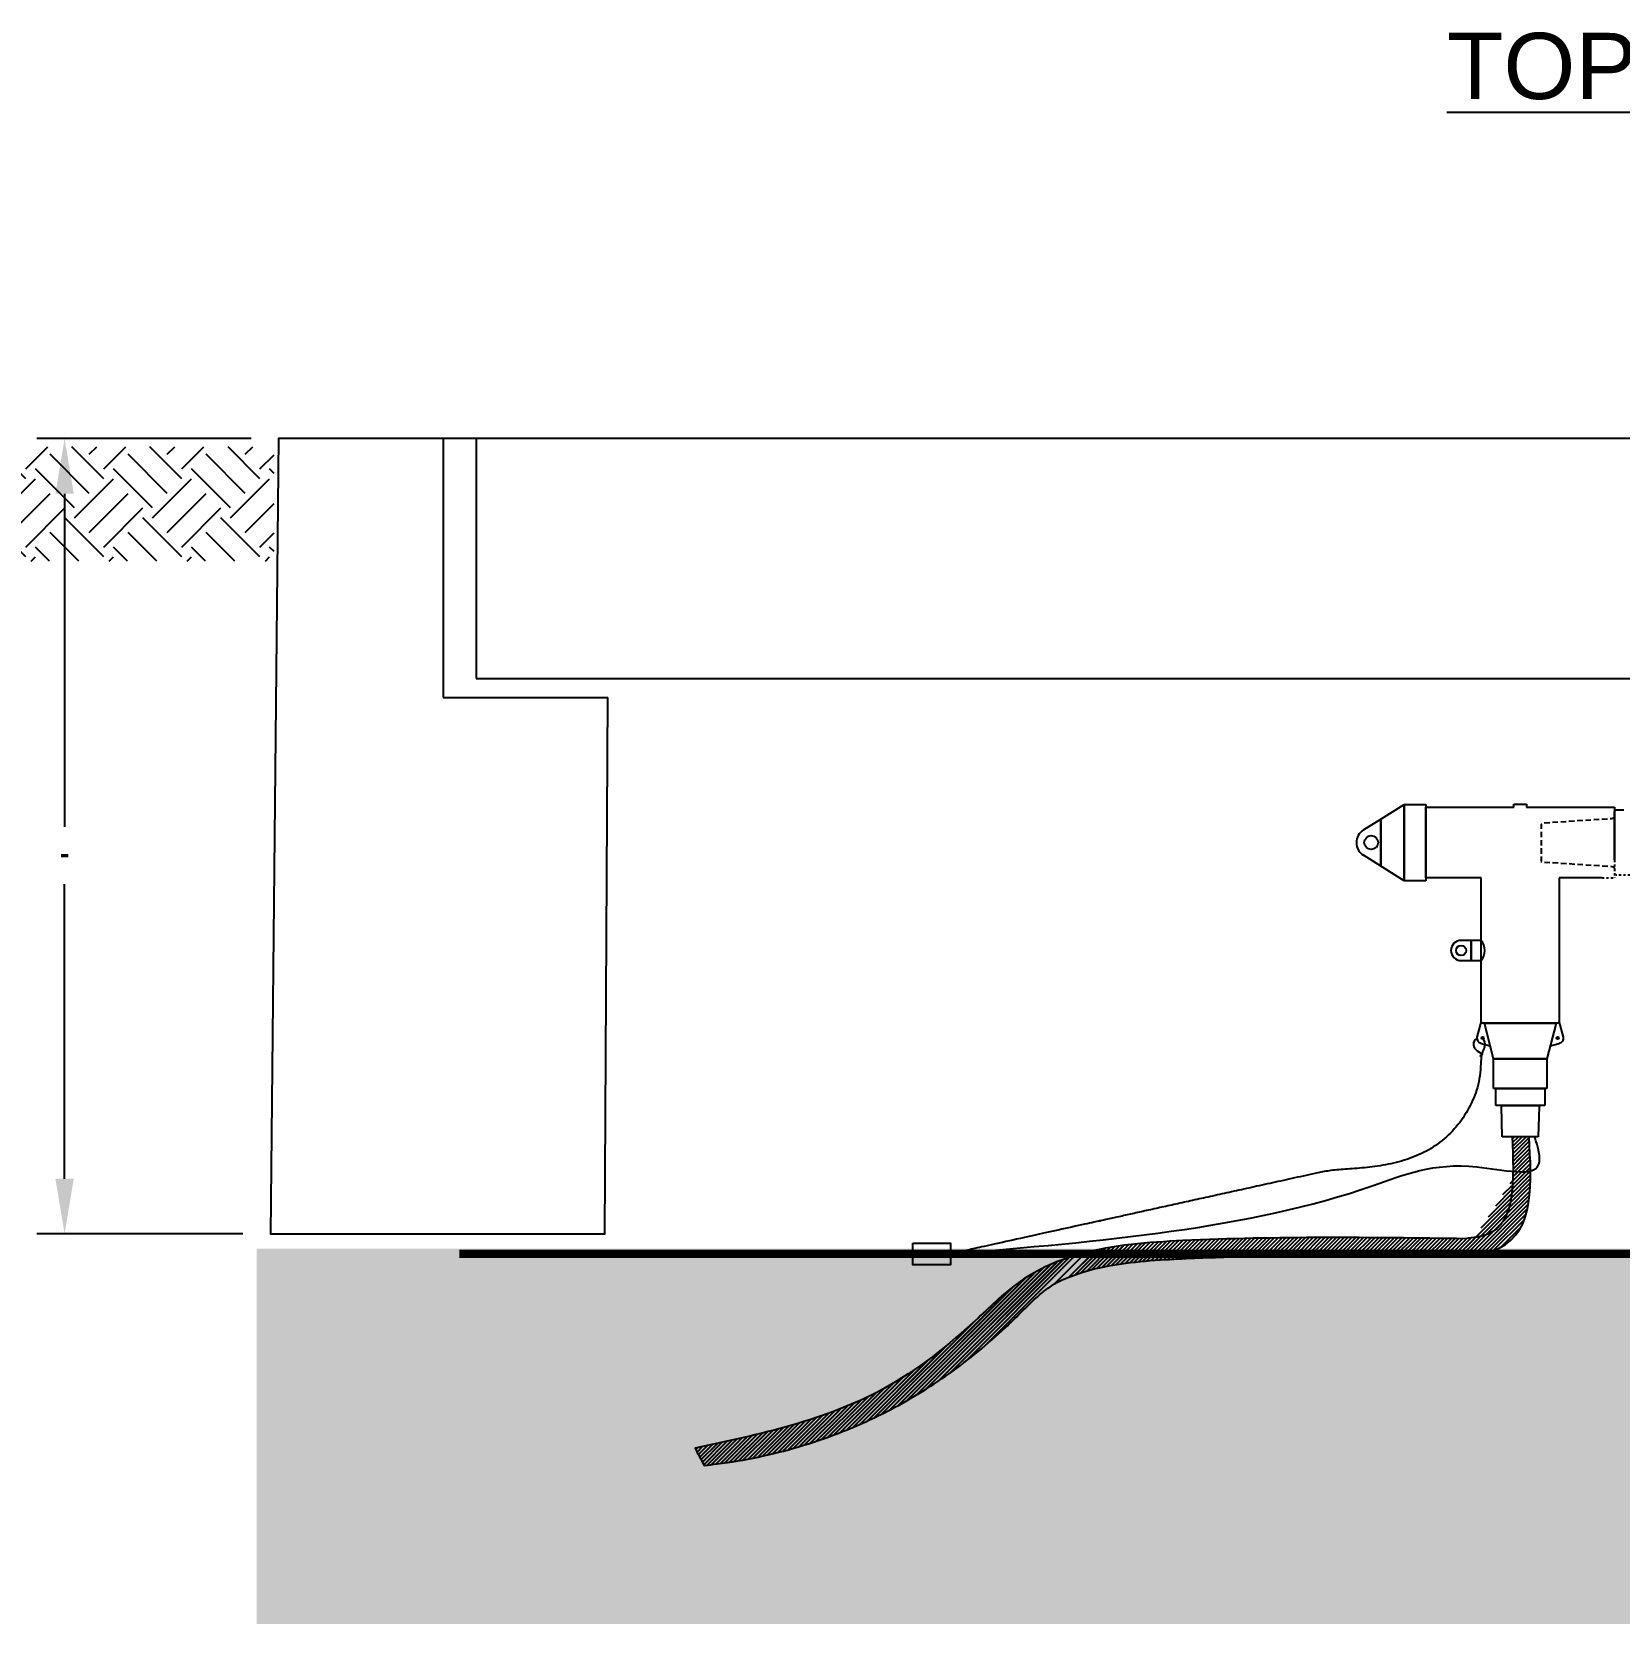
# Model space of a CAD drawing. Header units: feet. Extents: x -208 to 2089, y -974 to 342.
# Drawn here: x 668.2 to 740.1, y 62.7 to 134.9 of the extents above; entities that cross this region are included whole.
import ezdxf

# ---------------------------------------------------------------- set-up
doc = ezdxf.new("R2010")
doc.units = ezdxf.units.FT
doc.header["$MEASUREMENT"] = 0
doc.linetypes.add('HIDDEN', pattern=[0.375, 0.25, -0.125])
doc.layers.get('Defpoints').update_dxf_attribs({"color": 5})
for name, color, linetype in [('CABLE', 2, 'Continuous'), ('E-DETL', 7, 'Continuous'), ('E-EQPM-HRDW', 16, 'Continuous'), ('E-GRND', 3, 'Continuous'), ('EQUIPMENT', 6, 'Continuous'), ('G-ANNO-NONPLOT', 181, 'Continuous'), ('SOIL', 254, 'Continuous'), ('TEXT', 1, 'Continuous')]:
    doc.layers.add(name, color=color, linetype=linetype)
doc.styles.add('NEI-A', font='arial.ttf', dxfattribs={"height": 0.1})
doc.dimstyles.new('NEI-A', dxfattribs={"dimtxt": 0.1, "dimasz": 0.125, "dimexe": 0.0625, "dimexo": 0.0625, "dimgap": 0.0625, "dimtad": 0, "dimtih": 1, "dimtoh": 1, "dimdec": 4, "dimzin": 3, "dimdsep": 46, "dimlunit": 4, "dimtxsty": 'NEI-A', "dimcen": 0, "dimclrt": 256, "dimadec": 0, "dimazin": 0, "dimtfac": 0.75, "dimtdec": 4, "dimtofl": 0, "dimtmove": 0, "dimatfit": 3, "dimfxl": 1, "dimtfill": 2, "dimtfillclr": 256, "dimfrac": 1, "dimtolj": 1, "dimtzin": 0, "dimarcsym": 0})
pattern_1 = [(45, (-6021041.158249859, -2131003.499997514), (-0.08750446417183527, 0.08750446417183527), [])]

# ---------------------------------------------------------------- blocks, each defined once
blk = doc.blocks.new('*D23')
at = {"layer": 'Defpoints', "color": 0, "transparency": 16777216}
for p in [(679.4067435347054, 116.4434940628221), (669.7105548883366, 80.41936382553332), (679.0360764105383, 80.41936382553334)]:
    blk.add_point(p, dxfattribs=at)
at = {"layer": 'TEXT', "color": 0, "lineweight": -2, "transparency": 16777216}
for p, q in [((678.1567435347054, 116.4434940628221), (668.4605548883366, 116.4434940628221)), ((669.7105548883366, 113.9434940628221), (669.7105548883366, 98.85741208637242)), ((669.7105548883366, 82.91936382553332), (669.7105548883366, 96.25522927600406)), ((677.7860764105383, 80.41936382553334), (668.4605548883366, 80.41936382553332))]:
    blk.add_line(p, q, dxfattribs=at)
at = {"layer": 'TEXT', "color": 0, "transparency": 16777216}
for points in [[(669.2938882216699, 113.9434940628221), (670.1272215550032, 113.9434940628221), (669.7105548883366, 116.4434940628221)], [(669.2938882216699, 82.91936382553332), (670.1272215550032, 82.91936382553332), (669.7105548883366, 80.41936382553332)]]:
    blk.add_solid(points, dxfattribs=at)
at = {"layer": 'TEXT', "transparency": 16777216, "insert": (669.7105548883364, 97.55632068118803), "char_height": 0.1, "attachment_point": 5, "style": 'NEI-A', "bg_fill": 1, "box_fill_scale": 1.25, "bg_fill_color": 256, "bg_fill_transparency": 0}
blk.add_mtext('\\A1;3\'-0"', dxfattribs=at)

msp = doc.modelspace()

# ---------------------------------------------------------------- hatches: boundary and pattern name
at = {"layer": 'G-ANNO-NONPLOT', "true_color": 0xf8d731}
h = msp.add_hatch(dxfattribs=at)
h.set_pattern_fill('ANSI31', color=40, scale=0.9900000000000001)
h.set_pattern_definition(pattern_1)
edge = h.paths.add_edge_path()
edge.add_arc((734.4098014932633, 86.98831157055474), 3.371146855893491, 285.8633962950907, 300.136237764928)
edge.add_spline(control_points=[(736.1023121260614, 84.07282895496837), (736.1917927934364, 82.25480950246356), (736.135137809305, 79.62123531983025), (733.0456294006244, 79.38496796688787), (733.0456294006244, 79.38496796688787)], knot_values=[83.43145569272993, 83.43145569272993, 83.43145569272993, 83.43145569272993, 87.87574356637529, 89.95647029016055, 89.95647029016055, 89.95647029016055, 89.95647029016055], weights=[1, 1, 1, 1, 1], degree=3, periodic=0)
edge.add_spline(control_points=[(733.0456294006244, 79.38496796688787), (732.6335568175227, 79.39025461016945), (732.2219420539723, 79.39553525247402), (729.7494428948075, 79.42588351568929), (727.6995674519376, 79.4452278525082), (724.641568768634, 79.42308848299808), (723.6250378199429, 79.40719786607451), (722.1043661077083, 79.3654519845245), (721.5981626304374, 79.3485526144018), (720.5871108675883, 79.30793902366213), (720.0793119453401, 79.28513475735463), (718.9663863646374, 79.21875691595278), (718.3672233418138, 79.16920950258873), (717.2547237769277, 79.0219440729802), (716.738746285303, 78.92719636992342), (715.7520707695321, 78.67266919924668), (715.2947908787564, 78.51499970345549), (714.7452982271598, 78.25467890728987), (714.5951012138785, 78.17346310470975), (714.320973925157, 78.0042612771017), (714.2025162920863, 77.9204512694364), (713.9182083214209, 77.69320805738471), (713.756713312915, 77.54990685027815), (713.4049933067099, 77.21773638292007), (713.2149011239917, 77.0290044722592), (712.7991509156809, 76.6182647463379), (712.5685472021387, 76.39360117674596), (711.5398767617107, 75.43398014264903), (710.6937207745896, 74.73723782687239), (708.9021649806336, 73.46134044457949), (707.9532097483561, 72.88145140320785), (706.2431012865663, 72.00528098311997), (705.5013970936225, 71.67390796583868), (703.5716944698752, 70.92946671922482), (702.3624097489328, 70.57145687653474), (700.5191603273661, 70.18357258564583), (699.8998465182767, 70.07916138316295), (699.081216025962, 69.97557247145824), (698.8841381127522, 69.953408498734), (698.6871891048313, 69.93381683197595)], knot_values=[0, 0, 0, 0, 1.248940863479177, 1.248940863479177, 7.510492271591446, 7.510492271591446, 10.64126797564758, 10.64126797564758, 12.20665582767566, 12.20665582767566, 13.77204367970373, 13.77204367970373, 15.77184317922644, 15.77184317922644, 17.66237193590699, 17.66237193590699, 19.55290069258755, 19.55290069258755, 20.34553650617276, 20.34553650617276, 21.13817231975798, 21.13817231975798, 21.99962579107284, 21.99962579107284, 22.86179158790927, 22.86179158790927, 23.72395738474571, 23.72395738474571, 26.70471573263455, 26.70471573263455, 29.68547408052339, 29.68547408052339, 31.86214855415614, 31.86214855415614, 35.23481619579239, 35.23481619579239, 36.92115001661051, 36.92115001661051, 37.45383673220445, 37.45383673220445, 37.45383673220445, 37.45383673220445], weights=[1, 1, 1, 1, 1, 1, 1, 1, 1, 1, 1, 1, 1, 1, 1, 1, 1, 1, 1, 1, 1, 1, 1, 1, 1, 1, 1, 1, 1, 1, 1, 1, 1, 1, 1, 1, 1, 1, 1, 1], degree=3, periodic=0)
edge.add_spline(control_points=[(698.6871891048313, 69.93381683197595), (698.5493591314689, 70.19423409825913), (698.4115291599692, 70.45465136500798), (698.2736991884694, 70.7150686308255)], knot_values=[37.45383673220445, 37.45383673220445, 37.45383673220445, 37.45383673220445, 38.45383673220445, 38.45383673220445, 38.45383673220445, 38.45383673220445], weights=[1, 1, 1, 1], degree=3, periodic=0)
edge.add_spline(control_points=[(698.2736991884694, 70.7150686308255), (701.2351785151795, 71.34382029990456), (705.980430814302, 72.35128480377398), (710.4372842487455, 75.91173110990576), (713.0541990593583, 78.48922264338262), (716.2277956137941, 79.86500049936376), (723.0705907110632, 80.33129519917793), (728.9044558283449, 80.25693854451902), (733.1669970926405, 80.20260950173042)], knot_values=[38.45383673220445, 38.45383673220445, 38.45383673220445, 38.45383673220445, 47.46530847609966, 52.8931430027568, 55.44213900193881, 58.48591759060378, 63.24841332338417, 76.16766898730667, 76.16766898730667, 76.16766898730667, 76.16766898730667], weights=[1, 1, 1, 1, 1, 1, 1, 1, 1], degree=3, periodic=0)
edge.add_spline(control_points=[(733.1669970926405, 80.20260950173042), (733.5335504746572, 80.24596951477952), (735.1956671810285, 80.4425831753274), (735.3665000794963, 82.19972721296153), (735.3312867850573, 83.74555102125532)], knot_values=[76.16766898730667, 76.16766898730667, 76.16766898730667, 76.16766898730667, 77.22583108524645, 80.96584840572132, 80.96584840572132, 80.96584840572132, 80.96584840572132], weights=[1, 1, 1, 1, 1], degree=3, periodic=0)
edge = h.paths.add_edge_path()
edge.add_spline(control_points=[(735.331286784126, 83.74555102125532), (735.3232495653019, 84.09837588243909), (735.3064409744502, 84.46037940722681), (735.2896323826672, 84.82238293201453)], knot_values=[80.96584840608911, 80.96584840608911, 80.96584840608911, 80.96584840608911, 81.81948456108434, 81.81948456108434, 81.81948456108434, 81.81948456108434], weights=[1, 1, 1, 1], degree=3, periodic=0)
edge.add_spline(control_points=[(735.2896323826672, 84.82238293201453), (735.3649528872729, 84.82238293201453), (735.440273390016, 84.82238293201453), (735.5155938936905, 84.82238293201453)], knot_values=[81.81948456108434, 81.81948456108434, 81.81948456108434, 81.81948456108434, 82.11226807174496, 82.11226807174496, 82.11226807174496, 82.11226807174496], weights=[1, 1, 1, 1], degree=3, periodic=0)
edge.add_spline(control_points=[(735.5155938936905, 84.82238293201453), (735.5942560805515, 84.82238293201453), (735.6729182664812, 84.82238293201453), (735.7515804542736, 84.82238293201453)], knot_values=[82.11226807174496, 82.11226807174496, 82.11226807174496, 82.11226807174496, 82.4180412693049, 82.4180412693049, 82.4180412693049, 82.4180412693049], weights=[1, 1, 1, 1], degree=3, periodic=0)
edge.add_spline(control_points=[(735.7515804542736, 84.82238293201453), (735.7909115486354, 84.82238293201453), (735.830242642066, 84.82238293201453), (735.8695737354965, 84.82238293201453)], knot_values=[82.4180412693049, 82.4180412693049, 82.4180412693049, 82.4180412693049, 82.57092786788061, 82.57092786788061, 82.57092786788061, 82.57092786788061], weights=[1, 1, 1, 1], degree=3, periodic=0)
edge.add_spline(control_points=[(735.8695737354965, 84.82238293201453), (735.9013595160604, 84.82238293201453), (735.9331452956931, 84.82238293201453), (735.9649310771883, 84.82238293201453)], knot_values=[82.57092786788061, 82.57092786788061, 82.57092786788061, 82.57092786788061, 82.69448456108434, 82.69448456108434, 82.69448456108434, 82.69448456108434], weights=[1, 1, 1, 1], degree=3, periodic=0)
edge.add_spline(control_points=[(735.9649310771883, 84.82238293201453), (735.9810096182437, 84.82238293201453), (735.9970881574363, 84.82238293201453), (736.0131666984917, 84.82238293201453)], knot_values=[82.69448456108434, 82.69448456108434, 82.69448456108434, 82.69448456108434, 82.75698456108434, 82.75698456108434, 82.75698456108434, 82.75698456108434], weights=[1, 1, 1, 1], degree=3, periodic=0)
edge.add_spline(control_points=[(736.0131666984917, 84.82238293201453), (736.0212059690193, 84.82238293201453), (736.029245239547, 84.82238293201453), (736.0372845100746, 84.82238293201453)], knot_values=[82.75698456108434, 82.75698456108434, 82.75698456108434, 82.75698456108434, 82.78823456108434, 82.78823456108434, 82.78823456108434, 82.78823456108434], weights=[1, 1, 1, 1], degree=3, periodic=0)
edge.add_spline(control_points=[(736.0372845100746, 84.82238293201453), (736.0413041458041, 84.82238293201453), (736.0453237806023, 84.82238293201453), (736.0493434154005, 84.82238293201453)], knot_values=[82.78823456108434, 82.78823456108434, 82.78823456108434, 82.78823456108434, 82.80385956108434, 82.80385956108434, 82.80385956108434, 82.80385956108434], weights=[1, 1, 1, 1], degree=3, periodic=0)
edge.add_spline(control_points=[(736.0614008483053, 84.82238293201453), (736.0614013391123, 84.82238293201453), (736.0614018299193, 84.82238293201453), (736.0614023207263, 84.82238293201453), (736.0752411436797, 84.57396536269016), (736.0899907861412, 84.32316724392376), (736.1023121260614, 84.07282895496837)], knot_values=[82.8194826537357, 82.8194826537357, 82.8194826537357, 82.8194826537357, 82.81948456108434, 82.81948456108434, 82.81948456108434, 83.43145569272993, 83.43145569272993, 83.43145569272993, 83.43145569272993], weights=[1, 1, 1, 1, 1, 1, 1], degree=3, periodic=0)
edge.add_spline(control_points=[(736.1023121260614, 84.07282895496837), (736.1917927934364, 82.25480950246356), (736.135137809305, 79.62123531983025), (733.0456294006244, 79.38496796688787), (733.0456294006244, 79.38496796688787)], knot_values=[83.43145569272993, 83.43145569272993, 83.43145569272993, 83.43145569272993, 87.87574356637529, 89.95647029016055, 89.95647029016055, 89.95647029016055, 89.95647029016055], weights=[1, 1, 1, 1, 1], degree=3, periodic=0)
edge.add_arc((734.4098014932633, 86.98831157055474), 3.371146855971749, 285.8633962778754, 300.13623776492796, ccw=False)
h = msp.add_hatch(dxfattribs=at)
h.set_pattern_fill('ANSI31', color=40, scale=0.9900000000000001)
h.set_pattern_definition(pattern_1)
edge = h.paths.add_edge_path()
edge.add_spline(control_points=[(736.1023121260614, 84.07282895496837), (736.1917927934364, 82.25480950246356), (736.135137809305, 79.62123531983025), (733.0456294006244, 79.38496796688787), (733.0456294006244, 79.38496796688787)], knot_values=[83.43145569272993, 83.43145569272993, 83.43145569272993, 83.43145569272993, 87.87574356637529, 89.95647029016055, 89.95647029016055, 89.95647029016055, 89.95647029016055], weights=[1, 1, 1, 1, 1], degree=3, periodic=0)
edge.add_spline(control_points=[(733.0456294006244, 79.38496796688787), (732.6335568175227, 79.39025461016945), (732.2219420539723, 79.39553525247402), (729.7494428948075, 79.42588351568929), (727.6995674519376, 79.4452278525082), (724.641568768634, 79.42308848299808), (723.6250378199429, 79.40719786607451), (722.1043661077083, 79.3654519845245), (721.5981626304374, 79.3485526144018), (720.5871108675883, 79.30793902366213), (720.0793119453401, 79.28513475735463), (718.9663863646374, 79.21875691595278), (718.3672233418138, 79.16920950258873), (717.2547237769277, 79.0219440729802), (716.738746285303, 78.92719636992342), (715.7520707695321, 78.67266919924668), (715.2947908787564, 78.51499970345549), (714.7452982271598, 78.25467890728987), (714.5951012138785, 78.17346310470975), (714.320973925157, 78.0042612771017), (714.2025162920863, 77.9204512694364), (713.9182083214209, 77.69320805738471), (713.756713312915, 77.54990685027815), (713.4049933067099, 77.21773638292007), (713.2149011239917, 77.0290044722592), (712.7991509156809, 76.6182647463379), (712.5685472021387, 76.39360117674596), (711.5398767617107, 75.43398014264903), (710.6937207745896, 74.73723782687239), (708.9021649806336, 73.46134044457949), (707.9532097483561, 72.88145140320785), (706.2431012865663, 72.00528098311997), (705.5013970936225, 71.67390796583868), (703.5716944698752, 70.92946671922482), (702.3624097489328, 70.57145687653474), (700.5191603273661, 70.18357258564583), (699.8998465182767, 70.07916138316295), (699.081216025962, 69.97557247145824), (698.8841381127522, 69.953408498734), (698.6871891048313, 69.93381683197595)], knot_values=[0, 0, 0, 0, 1.248940863479177, 1.248940863479177, 7.510492271591446, 7.510492271591446, 10.64126797564758, 10.64126797564758, 12.20665582767566, 12.20665582767566, 13.77204367970373, 13.77204367970373, 15.77184317922644, 15.77184317922644, 17.66237193590699, 17.66237193590699, 19.55290069258755, 19.55290069258755, 20.34553650617276, 20.34553650617276, 21.13817231975798, 21.13817231975798, 21.99962579107284, 21.99962579107284, 22.86179158790927, 22.86179158790927, 23.72395738474571, 23.72395738474571, 26.70471573263455, 26.70471573263455, 29.68547408052339, 29.68547408052339, 31.86214855415614, 31.86214855415614, 35.23481619579239, 35.23481619579239, 36.92115001661051, 36.92115001661051, 37.45383673220445, 37.45383673220445, 37.45383673220445, 37.45383673220445], weights=[1, 1, 1, 1, 1, 1, 1, 1, 1, 1, 1, 1, 1, 1, 1, 1, 1, 1, 1, 1, 1, 1, 1, 1, 1, 1, 1, 1, 1, 1, 1, 1, 1, 1, 1, 1, 1, 1, 1, 1], degree=3, periodic=0)
edge.add_spline(control_points=[(698.6871891048313, 69.93381683197595), (698.5493591314689, 70.19423409825913), (698.4115291599692, 70.45465136500798), (698.2736991884694, 70.7150686308255)], knot_values=[37.45383673220445, 37.45383673220445, 37.45383673220445, 37.45383673220445, 38.45383673220445, 38.45383673220445, 38.45383673220445, 38.45383673220445], weights=[1, 1, 1, 1], degree=3, periodic=0)
edge.add_spline(control_points=[(698.2736991884694, 70.7150686308255), (701.2351785151795, 71.34382029990456), (705.980430814302, 72.35128480377398), (710.4372842487455, 75.91173110990576), (713.0426563488827, 78.50076156011573), (716.2277956137941, 79.86500049936376), (723.0705907110632, 80.33129519917793), (728.9044558283449, 80.25693854451902), (733.1669970926405, 80.20260950173042)], knot_values=[38.45383673220445, 38.45383673220445, 38.45383673220445, 38.45383673220445, 47.46530847609966, 52.8931430027568, 55.44213900193881, 58.48591759060378, 63.24841332338417, 76.16766898730667, 76.16766898730667, 76.16766898730667, 76.16766898730667], weights=[1, 1, 1, 1, 1, 1, 1, 1, 1], degree=3, periodic=0)
edge.add_spline(control_points=[(733.1669970926405, 80.20260950173042), (733.5335504746572, 80.24596951477952), (735.1956671810285, 80.4425831753274), (735.3665000794963, 82.19972721296153), (735.331286784126, 83.74555102125532)], knot_values=[76.16766898730667, 76.16766898730667, 76.16766898730667, 76.16766898730667, 77.22583108524645, 80.96584840608911, 80.96584840608911, 80.96584840608911, 80.96584840608911], weights=[1, 1, 1, 1, 1], degree=3, periodic=0)
edge.add_arc((734.4098014932633, 86.98831157055474), 3.371146855908663, 285.8633962778754, 300.136237764928)
at = {"layer": 'SOIL'}
h = msp.add_hatch(dxfattribs=at)
h.set_pattern_fill('EARTH', color=256, scale=10, angle=45)
h.set_pattern_definition([(45, (81.05197374043473, -394.0520976936), (0, 3.535533905932738), [2.5, -2.5]), (45, (80.38906113324174, -393.3891850859413), (0, 3.535533905932738), [2.5, -2.5]), (45, (79.72614852604875, -392.7262724787483), (0, 3.535533905932738), [2.5, -2.5]), (135, (79.72614852604875, -392.2843307406197), (-3.535533905932738, 2.220446049250313e-16), [2.5, -2.5]), (135, (80.38906113324174, -391.621418132961), (-3.535533905932738, 2.220446049250313e-16), [2.5, -2.5]), (135, (81.05197374043473, -390.958505525768), (-3.535533905932738, 2.220446049250313e-16), [2.5, -2.5])])
h.paths.add_polyline_path([(679.2052621206776, 116.0698297572767), (679.2052621206776, 110.8948869616238), (649.5045805600048, 110.8948869616238), (648.0230487891049, 112.4982307138366), (647.618975821747, 114.4498581415487), (647.4619136693464, 116.0698297572767)])
h = msp.add_hatch(dxfattribs=at)
h.set_pattern_fill('AR-SAND', color=256)
h.set_pattern_definition([(37.50000000000001, (-6082044.078528501, -2152473.596657202), (-0.06299335810960816, 1.926823769013159), [0, -1.52, 0, -1.7, 0, -1.625]), (7.499999999999999, (-6082044.078528501, -2152473.596657202), (1.769776705267727, 2.82214606522974), [0, -0.82, 0, -1.37, 0, -0.525]), (327.5, (-6082045.308528502, -2152473.596657202), (3.114141861751495, 0.005659053536964942), [0, -0.5, 0, -1.8, 0, -2.35]), (317.5, (-6082045.308528502, -2152473.596657202), (3.006126604572294, 0.8776755649342494), [0, -0.25, 0, -1.18, 0, -1.35])])
h.paths.add_polyline_path([(805.2143817225979, 79.74797913240991), (678.4086274661631, 79.74797913240991), (678.4086274661631, 62.74276381726168), (805.2143817225979, 62.74276381726168)])

# ---------------------------------------------------------------- linework, layer by layer
at = {"layer": 'CABLE', "flags": 128}
msp.add_lwpolyline([(733.7175469015301, 88.71607052064292), (733.9533066170798, 88.55392489437736), (733.8980623044581, 88.56507430127613), (733.9255136995152, 88.53677071206994), (733.8919124285267, 88.54373669340066), (733.919375895387, 88.51547499089293), (733.8857625525952, 88.52239908599086), (733.9132260194556, 88.49413738348312), (733.8796126748011, 88.50106147858105), (733.9070761425928, 88.47279977607332), (733.8364231622354, 88.487529091954)], dxfattribs=at)
msp.add_lwpolyline([(733.7175469015301, 88.71607052064292), (733.9533066170798, 88.55392489437736), (733.8980623044581, 88.56507430127613), (733.9255136995152, 88.53677071206994), (733.8919124285267, 88.54373669340066), (733.919375895387, 88.51547499089293), (733.8857625525952, 88.52239908599086), (733.9132260194556, 88.49413738348312), (733.8796126748011, 88.50106147858105), (733.9070761425928, 88.47279977607332), (733.8364231622354, 88.487529091954)], dxfattribs=at)
at = {"layer": 'CABLE', "const_width": 0.3821400000000001}
msp.add_lwpolyline([(687.5995169885964, 79.51468959585554), (797.7785624068738, 79.51468959585554)], dxfattribs=at)
at = {"layer": 'CABLE'}
msp.add_lwpolyline([(708.1456773996861, 79.99819126301236), (709.8446225131438, 79.99819126301236), (709.8446225131438, 79.02158459550492), (708.1456773996861, 79.02158459550492)], close=True, dxfattribs=at)
for centre, radius, start, end in [((733.8588159930468, 88.99872416392691), 0.3159905665009947, 120.3840937059685, 243.444311530446), ((733.8588159930468, 88.99872416392691), 0.3159905665009947, 120.3840937059685, 243.444311530446), ((733.7176255368204, 89.01919231000147), 0.3521175017524268, 339.1882974764593, 55.46745718433921)]:
    msp.add_arc(centre, radius, start, end, dxfattribs=at)
msp.add_rational_spline([(734.0467684723944, 88.89408570569731), (733.995627118139, 88.75836734655104), (733.9444857638837, 88.62264898740477), (733.8933444096283, 88.48693062732718), (733.9438347321511, 86.57748302067421), (732.9597823823378, 84.94035736606247), (731.2498551754788, 84.08907106001652), (729.5399279658259, 83.23778475443623), (727.6404789675535, 83.43936087093107), (709.8446225131438, 79.51468959585554), (709.8446225131438, 79.51468959585554), (709.8446225131438, 79.51468959585554)], [1, 1, 1, 1, 0.8954432943061843, 0.8954432943061843, 1, 0.8954432943061843, 0.8954432943061843, 1, 1, 1], degree=3, knots=[0, 0, 0, 0, 1, 1, 1, 2.135306856282624, 2.135306856282624, 2.135306856282624, 3.270613712565249, 3.270613712565249, 24.88665349782872, 24.88665349782872, 24.88665349782872, 24.88665349782872], dxfattribs=at)
msp.add_open_spline([(733.0456294015557, 79.38496796688787), (732.633556818454, 79.39025461016945), (732.2219420549036, 79.39553525247402), (729.7494428957389, 79.42588351568929), (727.6995674528689, 79.4452278525082), (724.6415687695653, 79.42308848299808), (723.6250378218056, 79.40719786607451), (722.1043661086396, 79.3654519845245), (721.5981626313687, 79.3485526144018), (720.5871108685196, 79.30793902366213), (720.0793119462714, 79.28513475735463), (718.9663863655687, 79.21875691595278), (718.3672233427451, 79.16920950258873), (717.254723777859, 79.0219440729802), (716.7387462862343, 78.92719636992342), (715.7520707713948, 78.67266919924668), (715.2947908796878, 78.51499970345549), (714.7452982280911, 78.25467890728987), (714.5951012148098, 78.17346310470975), (714.3209739260883, 78.0042612771017), (714.2025162930177, 77.9204512694364), (713.9182083223523, 77.69320805738471), (713.7567133138464, 77.54990685027815), (713.4049933076412, 77.21773638292007), (713.214901124923, 77.0290044722592), (712.7991509175436, 76.6182647463379), (712.56854720307, 76.39360117674596), (711.539876762642, 75.43398014264903), (710.6937207755209, 74.73723782687239), (708.902164981565, 73.46134044457949), (707.9532097492875, 72.88145140320785), (706.2431012874977, 72.00528098311997), (705.5013970945538, 71.67390796583868), (703.5716944708065, 70.92946671922482), (702.3624097498641, 70.57145687653474), (700.5191603282974, 70.18357258564583), (699.899846519208, 70.07916138316295), (699.0812160268933, 69.97557247145824), (698.8841381136835, 69.953408498734), (698.6871891057626, 69.93381683197595), (698.5493591333316, 70.19423409825913), (698.4115291609005, 70.45465136500798), (698.2736991894008, 70.7150686308255), (701.2351785161109, 71.34382029990456), (705.9804308152334, 72.35128480377398), (710.4372842496768, 75.91173110990576), (713.042656349814, 78.50076156011573), (716.2277956147254, 79.86500049936376), (723.0705907119946, 80.33129519917793), (728.9044558292762, 80.25693854451902), (733.1669970935718, 80.20260950173042), (733.5335504755885, 80.24596951477952), (735.4913716128603, 80.47756238602824), (735.380084086074, 82.87434132392309), (735.2896323845298, 84.82238293201453), (735.5468890283764, 84.82238293201453), (735.804145675017, 84.82238293201453), (736.0614023216576, 84.82238293201453), (736.1757421454922, 82.76989466040186), (736.4248980757357, 79.64339447342581), (733.0456294015557, 79.38496796688787), (733.0456294015557, 79.38496796688787)], degree=3, knots=[0, 0, 0, 0, 1.248940863479177, 1.248940863479177, 7.510492271591446, 7.510492271591446, 10.64126797564758, 10.64126797564758, 12.20665582767566, 12.20665582767566, 13.77204367970373, 13.77204367970373, 15.77184317922644, 15.77184317922644, 17.66237193590699, 17.66237193590699, 19.55290069258755, 19.55290069258755, 20.34553650617276, 20.34553650617276, 21.13817231975798, 21.13817231975798, 21.99962579107284, 21.99962579107284, 22.86179158790927, 22.86179158790927, 23.72395738474571, 23.72395738474571, 26.70471573263455, 26.70471573263455, 29.68547408052339, 29.68547408052339, 31.86214855415614, 31.86214855415614, 35.23481619579239, 35.23481619579239, 36.92115001661051, 36.92115001661051, 37.45383673220445, 37.45383673220445, 37.45383673220445, 38.45383673220445, 38.45383673220445, 38.45383673220445, 47.46530847609966, 52.8931430027568, 55.44213900193881, 58.48591759060378, 63.24841332338417, 76.16766898730667, 76.16766898730667, 76.16766898730667, 77.22583108524645, 81.81948456108434, 81.81948456108434, 81.81948456108434, 82.81948456108434, 82.81948456108434, 82.81948456108434, 87.87574356637529, 89.95647029016055, 89.95647029016055, 89.95647029016055, 89.95647029016055], dxfattribs=at)
at = {"layer": 'E-DETL', "color": 41}
for p, q in [((729.3408054512502, 99.2074275835862), (730.4029560609297, 99.87052644598089)), ((729.3408054512502, 99.2074275835862), (730.4029560609297, 99.87052644598089)), ((730.4029560609297, 99.87052644598089), (730.4029560609297, 96.41719486745797)), ((730.4029560609297, 96.41719486745797), (730.4029560609297, 99.87052644598089)), ((730.4029560609297, 99.87052644598089), (731.3918646367774, 99.87052644598089)), ((730.4029560609297, 99.87052644598089), (730.4029560609297, 96.41719486745797)), ((730.4029560609297, 96.41719486745797), (730.4029560609297, 99.87052644598089)), ((730.4029560609297, 99.87052644598089), (731.3918646367774, 99.87052644598089)), ((731.3918646367774, 99.87052644598089), (731.3918646367774, 96.41719486745797)), ((731.3918646367774, 99.87052644598089), (731.3918646367774, 96.41719486745797)), ((731.3918646367774, 99.74495078385598), (735.3762714740396, 99.74495078385598)), ((731.3918646367774, 96.54277052958287), (731.3918646367774, 99.74495078385598)), ((731.3918646367774, 99.74495078385598), (735.3762714740396, 99.74495078385598)), ((731.3918646367774, 96.54277052958287), (731.3918646367774, 99.74495078385598)), ((735.3762714740396, 99.74495078385598), (735.3762714740396, 99.8809805050937)), ((735.3762714740396, 99.8809805050937), (735.9466048710556, 99.8809805050937)), ((735.3762714740396, 99.74495078385598), (735.3762714740396, 99.8809805050937)), ((735.3762714740396, 99.8809805050937), (735.9466048710556, 99.8809805050937)), ((735.9466048710556, 99.8809805050937), (735.9466048710556, 99.74495078385598)), ((735.9466048710556, 99.8809805050937), (735.9466048710556, 99.74495078385598)), ((735.9466048710556, 99.74495078385598), (739.9310117446394, 99.74495078385598)), ((735.9466048710556, 99.74495078385598), (739.9310117446394, 99.74495078385598)), ((739.9310117446394, 99.74495078385598), (739.9310117446394, 97.3550584003774)), ((739.9310117446394, 99.74495078385598), (739.9310117446394, 97.3550584003774)), ((728.5543006172911, 98.71641397378198), (729.3408054512502, 99.2074275835862)), ((728.5543006172911, 98.71641397378198), (729.3408054512502, 99.2074275835862)), ((729.3408054512502, 99.2074275835862), (729.3408054512502, 97.08029358456633)), ((729.3408054512502, 97.08029358456633), (729.3408054512502, 99.2074275835862)), ((729.3408054512502, 99.2074275835862), (729.3408054512502, 97.08029358456633)), ((729.3408054512502, 97.08029358456633), (729.3408054512502, 99.2074275835862)), ((730.4029560609297, 96.41719486745797), (728.5543006172911, 97.57130733965687)), ((730.4029560609297, 96.41719486745797), (728.5543006172911, 97.57130733965687)), ((731.3918646367774, 96.41719486745797), (730.4029560609297, 96.41719486745797)), ((731.3918646367774, 96.41719486745797), (730.4029560609297, 96.41719486745797)), ((733.8981357057155, 96.54277052958287), (731.3918646367774, 96.54277052958287)), ((733.8981357057155, 96.54277052958287), (731.3918646367774, 96.54277052958287)), ((733.8981357057155, 89.97095508170105), (733.8981357057155, 96.54277052958287)), ((733.8981357057155, 89.97095508170105), (733.8981357057155, 96.54277052958287)), ((739.3677517137066, 96.54277052958287), (737.4247406580062, 96.54277052958287)), ((737.4247406580062, 96.54277052958287), (737.4247406580062, 89.97095508170105)), ((739.3677517137066, 96.54277052958287), (737.4247406580062, 96.54277052958287)), ((737.4247406580062, 96.54277052958287), (737.4247406580062, 89.97095508170105)), ((733.4401377782733, 93.71486065997533), (732.9821398517624, 93.71486065997533)), ((733.4401377782733, 93.71486065997533), (732.9821398517624, 93.71486065997533)), ((733.8981357057155, 93.71486065997533), (733.4401377782733, 93.71486065997533)), ((733.4401377782733, 93.71486065997533), (733.4401377782733, 92.7988648055566)), ((733.4401377782733, 92.7988648055566), (733.4401377782733, 93.71486065997533)), ((733.8981357057155, 93.71486065997533), (733.4401377782733, 93.71486065997533)), ((733.4401377782733, 93.71486065997533), (733.4401377782733, 92.7988648055566)), ((733.4401377782733, 92.7988648055566), (733.4401377782733, 93.71486065997533)), ((732.9821398517624, 92.7988648055566), (733.8981357057155, 92.7988648055566)), ((732.9821398517624, 92.7988648055566), (733.8981357057155, 92.7988648055566)), ((733.8981357057155, 90.05261519453279), (733.6993179906667, 89.33262227610476)), ((733.8981357057155, 90.05261519453279), (733.6993179906667, 89.33262227610476)), ((737.2834680200131, 89.97095508170105), (733.8981357057155, 89.97095508170105)), ((737.2834680200131, 89.97095508170105), (733.8981357057155, 89.97095508170105)), ((734.4580149332569, 88.34895654576621), (734.0394083427773, 89.97095508170105)), ((734.0394083427773, 89.97095508170105), (737.2834680200131, 89.97095508170105)), ((734.4580149332569, 88.34895654576621), (734.0394083427773, 89.97095508170105)), ((734.0394083427773, 89.97095508170105), (737.2834680200131, 89.97095508170105)), ((737.2834680200131, 89.97095508170105), (736.8648614481599, 88.34895654576621)), ((737.2834680200131, 89.97095508170105), (736.8648614481599, 88.34895654576621)), ((737.4247406580062, 89.97095508170105), (737.2834680200131, 89.97095508170105)), ((737.4247406580062, 89.97095508170105), (737.2834680200131, 89.97095508170105)), ((737.6235583739863, 89.33262227610476), (737.4247406580062, 90.05261519453279)), ((737.6235583739863, 89.33262227610476), (737.4247406580062, 90.05261519453279)), ((733.8929243095727, 89.05007703644014), (734.306256698309, 88.94019825937949)), ((733.8929243095727, 89.05007703644014), (734.306256698309, 88.94019825937949)), ((737.0166196654127, 88.94019825937949), (737.429952054149, 89.05007703644014)), ((737.0166196654127, 88.94019825937949), (737.429952054149, 89.05007703644014)), ((734.4580149332569, 86.99901788770012), (734.4580149332569, 88.34895654576621)), ((734.4580149332569, 88.34895654576621), (736.8648614481599, 88.34895654576621)), ((736.8648614481599, 88.34895654576621), (734.4580149332569, 88.34895654576621)), ((734.4580149332569, 86.99901788770012), (734.4580149332569, 88.34895654576621)), ((734.4580149332569, 88.34895654576621), (736.8648614481599, 88.34895654576621)), ((736.8648614481599, 88.34895654576621), (734.4580149332569, 88.34895654576621)), ((736.8648614481599, 88.34895654576621), (736.8648614481599, 86.99901788770012)), ((736.8648614481599, 88.34895654576621), (736.8648614481599, 86.99901788770012)), ((736.7706796646626, 86.99901788770012), (734.4580149332569, 86.99901788770012)), ((736.7706796646626, 86.99901788770012), (734.4580149332569, 86.99901788770012)), ((734.5521966981278, 86.23510942044459), (734.5521966981278, 86.99901788770012)), ((734.5521966981278, 86.99901788770012), (736.7706796646626, 86.99901788770012)), ((734.5521966981278, 86.23510942044459), (734.5521966981278, 86.99901788770012)), ((734.5521966981278, 86.99901788770012), (736.7706796646626, 86.99901788770012)), ((736.8648614481599, 86.99901788770012), (736.7706796646626, 86.99901788770012)), ((736.7706796646626, 86.99901788770012), (736.7706796646626, 86.23510942044459)), ((736.8648614481599, 86.99901788770012), (736.7706796646626, 86.99901788770012)), ((736.7706796646626, 86.99901788770012), (736.7706796646626, 86.23510942044459)), ((736.5614077810706, 86.23510942044459), (734.5521966981278, 86.23510942044459)), ((736.5614077810706, 86.23510942044459), (734.5521966981278, 86.23510942044459)), ((734.808559454842, 86.19322999794758), (734.7614685817198, 86.23510942044459)), ((734.7614685817198, 86.23510942044459), (736.5614077810706, 86.23510942044459)), ((734.808559454842, 86.19322999794758), (734.7614685817198, 86.23510942044459)), ((734.7614685817198, 86.23510942044459), (736.5614077810706, 86.23510942044459)), ((734.850438968143, 84.82238293201453), (734.808559454842, 86.19322999794758)), ((734.850438968143, 84.82238293201453), (734.808559454842, 86.19322999794758)), ((736.5143168893219, 86.19322999794758), (736.4724373955787, 84.82238293201453)), ((736.5143168893219, 86.19322999794758), (736.4724373955787, 84.82238293201453)), ((736.5614077810706, 86.23510942044459), (736.5143168893219, 86.19322999794758)), ((736.5614077810706, 86.23510942044459), (736.5143168893219, 86.19322999794758)), ((736.7706796646626, 86.23510942044459), (736.5614077810706, 86.23510942044459)), ((736.7706796646626, 86.23510942044459), (736.5614077810706, 86.23510942044459)), ((736.4724373955787, 84.82238293201453), (734.850438968143, 84.82238293201453)), ((736.4724373955787, 84.82238293201453), (734.850438968143, 84.82238293201453))]:
    msp.add_line(p, q, dxfattribs=at)
at = {"layer": 'E-DETL', "color": 41, "linetype": 'HIDDEN', "ltscale": 0.25}
for p in [(739.9310117446394, 97.3550584003774), (739.9310117446394, 97.3550584003774), (739.3677517137066, 96.54277052958287), (739.3677517137066, 96.54277052958287)]:
    msp.add_line(p, (739.9310117446394, 96.54277052958287), dxfattribs=at)
at = {"layer": 'E-DETL', "color": 41, "linetype": 'Continuous', "flags": 128}
msp.add_lwpolyline([(739.9310117446394, 97.3550584003774), (739.9310117446394, 99.33444629744417), (739.9310117446394, 99.53662884649611), (739.953386614895, 99.60402302997909), (740.020780796981, 99.62653268682561), (740.3577517129988, 99.62653268682561)], dxfattribs=at)
msp.add_lwpolyline([(739.9310117446394, 97.3550584003774), (739.9310117446394, 99.33444629744417), (739.9310117446394, 99.53662884649611), (739.953386614895, 99.60402302997909), (740.020780796981, 99.62653268682561), (740.3577517129988, 99.62653268682561)], dxfattribs=at)
at = {"layer": 'E-DETL', "color": 9, "linetype": 'HIDDEN', "flags": 128}
msp.add_lwpolyline([(739.9310117446394, 99.33444629744417), (739.885992430015, 99.2446772451026), (739.8185982469977, 99.22216758779041), (736.6510716377334, 99.01998503827281), (736.6061871106313, 98.97510051210202), (736.6061871106313, 97.29024593247823), (736.6510716377334, 97.26773627516604), (739.8185982469977, 97.06555372564844), (739.885992430015, 97.04304406880192), (739.9310117446394, 96.95327501646034)], dxfattribs=at)
msp.add_lwpolyline([(739.9310117446394, 99.33444629744417), (739.885992430015, 99.2446772451026), (739.8185982469977, 99.22216758779041), (736.6510716377334, 99.01998503827281), (736.6061871106313, 98.97510051210202), (736.6061871106313, 97.29024593247823), (736.6510716377334, 97.26773627516604), (739.8185982469977, 97.06555372564844), (739.885992430015, 97.04304406880192), (739.9310117446394, 96.95327501646034)], dxfattribs=at)
at = {"layer": 'E-DETL', "color": 41, "linetype": 'HIDDEN', "ltscale": 0.25, "flags": 128}
msp.add_lwpolyline([(740.7844916813583, 96.75109246694274), (740.762116812034, 96.68369828345976), (740.6947226290167, 96.66118862661324), (740.020780796981, 96.66118862661324), (739.953386614895, 96.68369828345976), (739.9310117446394, 96.75109246694274)], dxfattribs=at)
msp.add_lwpolyline([(740.7844916813583, 96.75109246694274), (740.762116812034, 96.68369828345976), (740.6947226290167, 96.66118862661324), (740.020780796981, 96.66118862661324), (739.953386614895, 96.68369828345976), (739.9310117446394, 96.75109246694274)], dxfattribs=at)
at = {"layer": 'E-DETL', "color": 41}
for centre, radius in [((728.9117447108538, 98.14386065625376), 0.3139392318975229), ((728.9117447108538, 98.14386065625376), 0.3139392318975229), ((732.9821398517624, 93.2568627329988), 0.2289989635269782), ((732.9821398517624, 93.2568627329988), 0.2289989635269782), ((733.9628957657651, 89.29329409119464), 0.04837731161099608), ((733.9628957657651, 89.29329409119464), 0.04837731161099608), ((737.3599806156517, 89.29329409119464), 0.04837731161099608), ((737.3599806156517, 89.29329409119464), 0.04837731161099608)]:
    msp.add_circle(centre, radius, dxfattribs=at)
for centre, radius, start, end in [((728.9117446568371, 98.14386063203938), 0.6749693109216345, 121.9764602375346, 179.9999978655659), ((728.9117446568371, 98.14386063203938), 0.6749693109216345, 121.9764602375346, 179.9999978655659), ((728.9117446568371, 98.14386068186514), 0.6749693109214976, 180.0000021344341, 238.0235397624654), ((728.9117446568371, 98.14386068186514), 0.6749693109214976, 180.0000021344341, 238.0235397624654), ((732.9821398517624, 93.2568627329988), 0.4579979270539574, 90, 270), ((732.9821398517624, 93.2568627329988), 0.4579979270539574, 90, 270), ((733.3237965962426, 93.2568627329988), 0.7345934338259636, 321.4299269244313, 38.57007307556869), ((733.3237965962426, 93.2568627329988), 0.7345934338259636, 321.4299269244313, 38.57007307556869), ((733.9604050729931, 89.30392072298355), 0.2626599399451882, 173.7266101101371, 214.4198144313626), ((733.9604050729931, 89.30392072298355), 0.2626599399451882, 173.7266101101371, 214.4198144313626), ((733.9604051810265, 89.3039207499919), 0.2626600445996699, 214.4198059283397, 255.113010186134), ((733.9604051810265, 89.3039207499919), 0.2626600445996699, 214.4198059283397, 255.113010186134), ((737.3624711826951, 89.3039207499919), 0.2626600445997193, 284.8869898138659, 325.5801940716603), ((737.3624711826951, 89.3039207499919), 0.2626600445997193, 284.8869898138659, 325.5801940716603), ((737.3624712907285, 89.30392072298355), 0.2626599399451946, 325.5801855686374, 6.27338988986285), ((737.3624712907285, 89.30392072298355), 0.2626599399451946, 325.5801855686374, 6.27338988986285)]:
    msp.add_arc(centre, radius, start, end, dxfattribs=at)
at = {"layer": 'E-EQPM-HRDW'}
msp.add_lwpolyline([(733.8981357057155, 96.54273076257459), (731.3918646367774, 96.54273076257459)], dxfattribs=at)
msp.add_lwpolyline([(733.8981357057155, 96.54273076257459), (731.3918646367774, 96.54273076257459)], dxfattribs=at)
at = {"layer": 'E-GRND', "linetype": 'Continuous'}
msp.add_arc((733.7176255368204, 89.01919231000147), 0.3521175017524268, 339.1882974764593, 55.46745718433921, dxfattribs=at)
at = {"layer": 'E-GRND'}
msp.add_spline([(709.8446225131438, 79.51468959585554), (728.9932545831934, 82.60752784316219), (733.7008497871966, 83.45801300736866), (736.5067850638688, 83.57609270228795), (736.3234944426031, 84.8213314422851)], degree=3, dxfattribs=at)
at = {"layer": 'EQUIPMENT'}
for p, q in [((686.8658635009588, 116.4434940628221), (686.8658635009588, 104.7152733103817)), ((688.3576874908567, 116.4434940628221), (688.3576874908567, 105.582180168431)), ((688.3576874908567, 105.582180168431), (795.498197019896, 105.582180168431)), ((686.8658635009588, 104.7152733103817), (694.3249834616245, 104.7152733103817))]:
    msp.add_line(p, q, dxfattribs=at)
at = {"layer": 'EQUIPMENT', "flags": 128}
msp.add_lwpolyline([(789.5309010528536, 104.6624035564696), (789.5309010528536, 80.41936382553331), (804.4491409760476, 80.41936382553331), (804.4491409760476, 116.4434940628221), (679.4067435347051, 116.4434940628221), (679.036076410538, 80.41936382553331), (694.1887401229278, 80.41936382553331), (694.3249834616245, 104.7152733103817)], dxfattribs=at)

# ---------------------------------------------------------------- texts
at = {"layer": 'TEXT', "insert": (742.5856201349334, 134.8209534347502), "char_height": 3, "attachment_point": 2, "style": 'NEI-A'}
msp.add_mtext('{\\LTOP VIEW}', dxfattribs=at)

# ---------------------------------------------------------------- dimensions: what is measured, and where the dimension line sits
at = {"layer": 'TEXT'}
dim = msp.add_linear_dim(base=(669.7105548883366, 80.41936382553332), p1=(679.4067435347051, 116.4434940628221), p2=(679.036076410538, 80.41936382553331), angle=90, dimstyle='NEI-A', override={"dimscale": 20}, dxfattribs=at)
dim.commit()
dim.dimension.update_dxf_attribs({"geometry": '*D23', "text_midpoint": (669.7105548883364, 97.55632068118803), "dimtype": 160})

doc.saveas('drawing.dxf')
